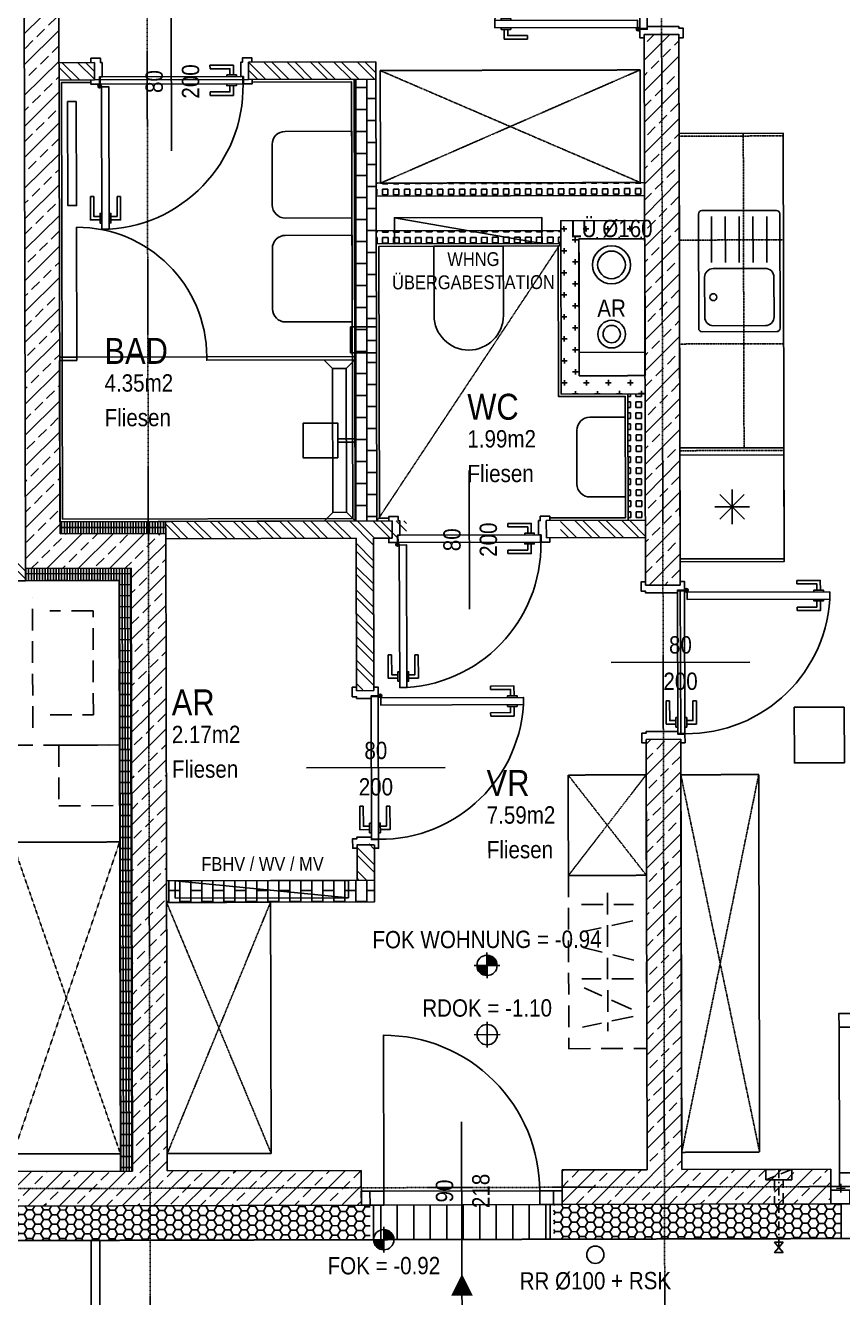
# Model space of a CAD drawing. Header units: millimetres. Extents: x -5498 to 144064, y 340 to 109563.
# Drawn here: x 33140 to 37857, y 61451 to 68796 of the extents above; entities that cross this region are included whole.
import ezdxf
from ezdxf.enums import TextEntityAlignment as Align

# ---------------------------------------------------------------- set-up
doc = ezdxf.new("R2010")
doc.units = ezdxf.units.MM
for name, pattern in [('HIDDEN2', [0.1875, 0.125, -0.0625]), ('STRICHLINIE', [0.75, 0.5, -0.25]), ('STRICHPUNKT', [1, 0.5, -0.25, 0, -0.25])]:
    doc.linetypes.add(name, pattern=pattern)
for name, color, linetype in [('00-WOL-G00-LEG-M0', 22, 'Continuous'), ('00_HLP-G00-LEG-M0', 6, 'Continuous'), ('01-ANS---------M0', 251, 'Continuous'), ('01-ANS-G00-LEG-M0', 251, 'Continuous'), ('01-BFL-G00-LEG-M0', 251, 'Continuous'), ('01-SYM-G00-Leg-M0', 251, 'Continuous'), ('01-TXT---------M0', 251, 'Continuous'), ('01-TXT---------PP', 1, 'Continuous'), ('01-TXT-G00-LEG-M0', 1, 'Continuous'), ('02-ANS-G00-LEG-Rigol', 251, 'Continuous'), ('02-AXO-G00-LEG-M0', 251, 'STRICHPUNKT'), ('02-FIL-G00-LEG-GK', 251, 'Continuous'), ('02-FIL-G00-LEG-LILA', 251, 'Continuous'), ('02-FIL-G00-LEG-ORANGE', 251, 'Continuous'), ('02-FIL-G00-Leg-STB', 251, 'Continuous'), ('02-FLI-G00-LEG-M0', 251, 'Continuous'), ('02-TWA---------M0', 251, 'Continuous'), ('02-TWA-G00-LEG-M0', 251, 'Continuous'), ('02-WDA---------M0', 251, 'Continuous'), ('02-WDA-G00-LEG-M0', 251, 'Continuous'), ('02-ZWA---------M0', 251, 'Continuous'), ('02-ZWA-G00-LEG-M0', 251, 'Continuous'), ('03-HID-G00-LEG-M0', 251, 'HIDDEN2'), ('03-SYM-G00-LEG-M0', 251, 'Continuous'), ('04-HLP---------M0', 251, 'HIDDEN2'), ('04-STO---------M0', 251, 'Continuous'), ('04-SYM---------EP', 251, 'Continuous'), ('04-SYM-G00-LEG-EP', 251, 'Continuous'), ('04-TXT-G00-LEG-POS', 8, 'Continuous'), ('05-STO---------M0', 251, 'Continuous'), ('05-STO--------M0', 251, 'Continuous'), ('05-SYM---------M0', 251, 'Continuous'), ('05-SYM--------M0', 251, 'Continuous'), ('05-SYM-G00-LEG-M0', 251, 'Continuous'), ('05-TXT--------M0', 251, 'Continuous'), ('05-TXT-G00-LEG-M0', 251, 'Continuous'), ('07-SAN---------M0', 251, 'Continuous'), ('07-SAN-G00-LEG-FBHZG-EVERT', 251, 'Continuous'), ('07-SAN-G00-Leg-Küche', 251, 'Continuous'), ('07-SAN-G00-LEG-M0', 251, 'Continuous'), ('07_MOB-G00-LEG-M0', 6, 'HIDDEN2'), ('09-WEG_G00-LEG-M0', 251, 'Continuous')]:
    doc.layers.add(name, color=color, linetype=linetype)
doc.layers.add('00_HLP---------M0', color=251, linetype='Continuous', plot=False)
doc.layers.add('04_HLP---------M0', color=251, linetype='HIDDEN2', plot=False)
doc.styles.add('ARIAL', font='arial.ttf', dxfattribs={"width": 0.85})
doc.linetypes.add('ZICKZACK', pattern='A,0.00254,-5.08,[131,ltypeshp.shx,S=5.08,R=0,X=-5.08,Y=0],-10.16,[131,ltypeshp.shx,S=5.08,R=180,X=5.08,Y=0],-5.08', length=20.32254)
pattern_1 = [(359.70755, (-20078.772, 18756.93), (47.764726, 27.252854), [31.75, -63.5]), (119.70755, (-20078.772, 18756.93), (-47.484027, 27.739039), [31.75, -63.5]), (59.70755, (-20078.772, 18756.93), (0.280699, 54.991893), [-63.5, 31.75])]
pattern_2 = [(90, (-23245.73, -3508.606), (-63.5, 4e-09), []), (180, (-23245.73, -3508.6), (-8e-09, -127), [63.5, -63.5]), (180, (-23245.73, -3445.1), (-8e-09, -127), [-63.5, 63.5])]
pattern_3 = [(90.1423, (31995.2, 67277.07), (-31.7499, -0.07886), [31.75, -31.75]), (180.1423, (31995.2, 67277.07), (0.07886, -31.7499), [31.75, -31.75])]
pattern_4 = [(135.1423, (31995.2, 67277.07), (-67.1844, -67.519), []), (135.1423, (31995.09, 67321.97), (-67.1844, -67.519), [])]
pattern_5 = [(45.1423, (31995.2, 67277.07), (-90.0253, 89.5792), []), (45.1423, (32085, 67277.29), (-90.0253, 89.5792), [63.5, -31.75])]
pattern_6 = [(135, (-23245.73, -3508.61), (-67.35192, -67.35192), []), (135, (-23245.73, -3463.7), (-67.35192, -67.35192), [])]

# ---------------------------------------------------------------- blocks, each defined once
blk = doc.blocks.new('05-TXT')
at = {"layer": '05-TXT--------M0'}
blk.add_line((-0.4, 0), (0.4, 0), dxfattribs=at)
at = {"layer": '05-TXT--------M0', "color": 8, "style": 'ARIAL', "width": 0.85}
blk.add_attdef('BREITE', text='', height=0.1, dxfattribs=at).set_placement((0, 0.05), align=Align.CENTER)
blk.add_attdef('HÖHE', text='', height=0.1, rotation=360, dxfattribs=at).set_placement((0, -0.06), align=Align.TOP_CENTER)
blk = doc.blocks.new('TÜR-80_10er-WAND')
at = {"layer": '00_HLP---------M0'}
for points in [[(-0.3575, 0.027), (-0.3575, 0.083), (-0.2225, 0.083)], [(-0.2225, 0.063), (-0.2225, 0.083)], [(0.4, 0.017), (-0.4, 0.017)], [(-0.375, 0.017), (-0.375, 0.027), (-0.32, 0.027), (-0.32, 0.017)], [(-0.3375, 0.027), (-0.3375, 0.063), (-0.2225, 0.063)], [(-0.375, -0.025), (-0.375, -0.035), (-0.32, -0.035), (-0.32, -0.025)], [(-0.3575, -0.035), (-0.3575, -0.091), (-0.2225, -0.091)], [(-0.3375, -0.035), (-0.3375, -0.071), (-0.2225, -0.071)], [(-0.2225, -0.071), (-0.2225, -0.091)]]:
    blk.add_lwpolyline(points, dxfattribs=at)
blk.add_lwpolyline([(0.4115, -0.025), (-0.4115, -0.025), (-0.4115, -0.025), (-0.4115, 0.017), (0.4115, 0.017)], close=True, dxfattribs=at)
at = {"layer": '02-ZWA---------M0'}
for points in [[(-0.445, 0.1), (-0.445, 0)], [(0.445, 0.1), (0.445, 0)]]:
    blk.add_lwpolyline(points, dxfattribs=at)
at = {"layer": '05-STO--------M0'}
for points in [[(-0.465, 0.1), (-0.465, 0.125), (-0.41, 0.125), (-0.41, 0.1), (-0.4, 0.1), (-0.4, 0.017), (-0.415, 0.017), (-0.415, -0.025), (-0.465, -0.025), (-0.465, 0)], [(0.465, 0.1), (0.465, 0.125), (0.41, 0.125), (0.41, 0.1), (0.4, 0.1), (0.4, 0.017), (0.415, 0.017), (0.415, -0.025), (0.465, -0.025), (0.465, 0)]]:
    blk.add_lwpolyline(points, dxfattribs=at)
at = {"layer": '05-SYM---------M0'}
for points in [[(0.352, -0.8085), (0.296, -0.8085), (0.296, -0.6735)], [(0.316, -0.6735), (0.296, -0.6735)], [(0.352, -0.7885), (0.316, -0.7885), (0.316, -0.6735)], [(0.414, -0.8085), (0.47, -0.8085), (0.47, -0.6735)], [(0.414, -0.7885), (0.45, -0.7885), (0.45, -0.6735)], [(0.45, -0.6735), (0.47, -0.6735)], [(0.362, -0.826), (0.352, -0.826), (0.352, -0.771), (0.362, -0.771)], [(0.404, -0.826), (0.414, -0.826), (0.414, -0.771), (0.404, -0.771)]]:
    blk.add_lwpolyline(points, dxfattribs=at)
at = {"layer": '05-SYM--------M0'}
blk.add_lwpolyline([(0.404, -0.0395), (0.404, -0.8625), (0.404, -0.8625), (0.362, -0.8625), (0.362, -0.0395)], close=True, dxfattribs=at)
for points in [[(0.41, -0.036), (0.42, -0.036)], [(0.415, -0.031), (0.415, -0.041)]]:
    blk.add_lwpolyline(points, dxfattribs=at)
blk.add_circle((0.415, -0.036), 0.01, dxfattribs=at)
blk.add_arc((0.415, -0.036), 0.8282, 176.33088, 266.33088, dxfattribs=at)
blk = doc.blocks.new('TÜR-80_20er-WAND')
at = {"layer": '00_HLP---------M0'}
for points in [[(-0.3575, 0.045), (-0.3575, 0.101), (-0.2225, 0.101)], [(-0.3375, 0.045), (-0.3375, 0.081), (-0.2225, 0.081)], [(-0.2225, 0.081), (-0.2225, 0.101)], [(-0.375, 0.035), (-0.375, 0.045), (-0.32, 0.045), (-0.32, 0.035)], [(0.4, -0.007), (-0.4, -0.007)], [(-0.375, -0.007), (-0.375, -0.017), (-0.32, -0.017), (-0.32, -0.007)], [(-0.3575, -0.017), (-0.3575, -0.073), (-0.2225, -0.073)], [(-0.3375, -0.017), (-0.3375, -0.053), (-0.2225, -0.053)], [(-0.2225, -0.053), (-0.2225, -0.073)]]:
    blk.add_lwpolyline(points, dxfattribs=at)
blk.add_lwpolyline([(0.4115, 0.035), (-0.4115, 0.035), (-0.4115, 0.035), (-0.4115, -0.007), (0.4115, -0.007)], close=True, dxfattribs=at)
at = {"layer": '02-TWA---------M0'}
for points in [[(-0.445, -0.19), (-0.445, 0.01)], [(0.445, -0.19), (0.445, 0.01)]]:
    blk.add_lwpolyline(points, dxfattribs=at)
at = {"layer": '05-STO--------M0'}
for points in [[(-0.465, -0.19), (-0.465, -0.215), (-0.41, -0.215), (-0.41, -0.19), (-0.4, -0.19), (-0.4, -0.007), (-0.415, -0.007), (-0.415, 0.035), (-0.465, 0.035), (-0.465, 0.01)], [(0.465, -0.19), (0.465, -0.215), (0.41, -0.215), (0.41, -0.19), (0.4, -0.19), (0.4, -0.007), (0.415, -0.007), (0.415, 0.035), (0.465, 0.035), (0.465, 0.01)]]:
    blk.add_lwpolyline(points, dxfattribs=at)
at = {"layer": '05-SYM---------M0'}
for points in [[(0.352, 0.8185), (0.296, 0.8185), (0.296, 0.6835)], [(0.362, 0.836), (0.352, 0.836), (0.352, 0.781), (0.362, 0.781)], [(0.404, 0.836), (0.414, 0.836), (0.414, 0.781), (0.404, 0.781)], [(0.414, 0.8185), (0.47, 0.8185), (0.47, 0.6835)], [(0.352, 0.7985), (0.316, 0.7985), (0.316, 0.6835)], [(0.414, 0.7985), (0.45, 0.7985), (0.45, 0.6835)], [(0.316, 0.6835), (0.296, 0.6835)], [(0.45, 0.6835), (0.47, 0.6835)]]:
    blk.add_lwpolyline(points, dxfattribs=at)
at = {"layer": '05-SYM--------M0'}
blk.add_lwpolyline([(0.404, 0.0495), (0.404, 0.8725), (0.404, 0.8725), (0.362, 0.8725), (0.362, 0.0495)], close=True, dxfattribs=at)
for points in [[(0.41, 0.046), (0.42, 0.046)], [(0.415, 0.041), (0.415, 0.051)]]:
    blk.add_lwpolyline(points, dxfattribs=at)
blk.add_circle((0.415, 0.046), 0.01, dxfattribs=at)
blk.add_arc((0.415, 0.046), 0.8282, 93.66912, 183.66912, dxfattribs=at)
blk = doc.blocks.new('01-SQM')
at = {"layer": '01-TXT---------M0', "color": 1, "style": 'ARIAL', "width": 0.85}
blk.add_attdef('ROOM', (0, 0), '', height=0.15, dxfattribs=at)
blk.add_attdef('AREA', text='', height=0.1, dxfattribs=at).set_placement((0, -0.06), align=Align.TOP_LEFT)
at = {"layer": '01-TXT---------PP', "color": 1, "style": 'ARIAL', "width": 0.85}
blk.add_attdef('NR', text='', height=0.15, dxfattribs=at).set_placement((-0.1173, 0), align=Align.RIGHT)
blk.add_attdef('FLOOR', text='', height=0.1, dxfattribs=at).set_placement((0, -0.26), align=Align.TOP_LEFT)
blk = doc.blocks.new('WET_AUSSEN')
at = {"layer": '01-ANS---------M0'}
blk.add_lwpolyline([(0.45, -0.08), (-0.45, -0.08)], dxfattribs=at)
at = {"layer": '02-TWA---------M0'}
for points in [[(-0.58, 0), (-0.58, -0.2)], [(0.58, 0), (0.58, -0.2)]]:
    blk.add_lwpolyline(points, dxfattribs=at)
at = {"layer": '05-STO---------M0'}
for points in [[(-0.53, 0), (-0.58, 0), (-0.58, -0.08), (-0.53, -0.08)], [(-0.53, -0.08), (-0.45, -0.08), (-0.45, 0), (-0.53, 0)], [(0.45, -0.08), (0.53, -0.08), (0.53, 0), (0.45, 0)], [(0.58, 0), (0.53, 0), (0.53, -0.08), (0.58, -0.08)]]:
    blk.add_lwpolyline(points, close=True, dxfattribs=at)
at = {"layer": '05-SYM---------M0'}
blk.add_lwpolyline([(-0.45, -0.08), (-0.45, -0.98, 0.414214), (0.45, -0.08, 1)], format="xyb", dxfattribs=at)
blk = doc.blocks.new('03-rar')
blk.add_circle((0, 0), 0.05)
at = {"layer": '01-TXT---------M0', "color": 8, "style": 'ARIAL', "width": 0.85}
blk.add_attdef('RR', text='', height=0.1, dxfattribs=at).set_placement((0, 0.1), align=Align.CENTER)
blk = doc.blocks.new('FENSTER_204')
at = {"layer": '02-WDA---------M0'}
for points in [[(-2.1, 0), (-2.1, -0.2)], [(-0.06, 0), (-0.06, -0.2)]]:
    blk.add_lwpolyline(points, dxfattribs=at)
at = {"layer": '04-HLP---------M0', "linetype": 'Continuous'}
for points in [[(-0.13, 1.02), (-0.13, 1.1), (-0.05, 1.1), (-0.05, 1.02)], [(-0.13, 0.1), (-0.13, 0.18), (-0.05, 0.18), (-0.05, 0.1)]]:
    blk.add_lwpolyline(points, close=True, dxfattribs=at)
for points in [[(-0.13, 1.02), (-0.13, 0.18)], [(-0.05, 1.02), (-0.05, 0.18)]]:
    blk.add_lwpolyline(points, dxfattribs=at)
at = {"layer": '04-HLP---------M0'}
for points in [[(-0.034, 0.09), (-0.084, 0.09)], [(-0.059, 0.065), (-0.059, 0.115)]]:
    blk.add_lwpolyline(points, dxfattribs=at)
at = {"layer": '04-HLP---------M0', "linetype": 'Continuous'}
blk.add_arc((-0.059, 0.09), 1.01, 89.53543, 180.51619, dxfattribs=at)
at = {"layer": '04-STO---------M0'}
for points in [[(-2.05, 0), (-2.16, 0), (-2.16, 0.08), (-2.05, 0.08)], [(-1.04, 0), (-1.12, 0), (-1.12, 0.08), (-1.04, 0.08)], [(-0.11, 0), (0, 0), (0, 0.08), (-0.11, 0.08)]]:
    blk.add_lwpolyline(points, close=True, dxfattribs=at)
at = {"layer": '04-SYM---------EP'}
for p, q in [((-2.05, 0.08), (-0.01, 0.08)), ((-2.05, 0), (-0.01, 0))]:
    blk.add_line(p, q, dxfattribs=at)
at = {"layer": '04_HLP---------M0'}
for points in [[(-2.03, 1.0745), (-2.03, 1.1545), (-2.11, 1.1545), (-2.11, 1.0745)], [(-2.03, 0.1), (-2.03, 0.18), (-2.11, 0.18), (-2.11, 0.1)]]:
    blk.add_lwpolyline(points, close=True, dxfattribs=at)
for points in [[(-2.11, 1.0745), (-2.11, 0.18)], [(-2.03, 1.0745), (-2.03, 0.18)], [(-2.126, 0.09), (-2.076, 0.09)], [(-2.101, 0.065), (-2.101, 0.115)]]:
    blk.add_lwpolyline(points, dxfattribs=at)
blk.add_arc((-2.101, 0.09), 1.0646, 355.36869, 89.17818, dxfattribs=at)
blk = doc.blocks.new('00-top')
blk.add_lwpolyline([(0, 0, 0, 0.125, 0), (-0.125, 0, 0.125, 0.125, 0)], format="xyseb")
at = {"layer": '01-TXT---------M0', "color": 8, "style": 'ARIAL', "width": 0.85}
for tag, p in [('NUMBER', (-0.3, 0)), ('TOP', (-0.65, 0))]:
    blk.add_attdef(tag, text='', height=0.1, rotation=90, dxfattribs=at).set_placement(p, align=Align.MIDDLE_CENTER)
blk = doc.blocks.new('01-HK1')
for p, q in [((-0.0005, -0.0742), (-0.0005, 0.0742)), ((0.0737, 0), (-0.0747, 0))]:
    blk.add_line(p, q)
blk.add_circle((-0.0005, 0), 0.0586)
for points in [[(-0.0005, 0.0586), (0.0409, 0.0414), (-0.0005, 0)], [(-0.0005, 0), (0.0581, 0), (0.0409, 0.0414)], [(-0.0591, 0), (-0.0419, -0.0414), (-0.0005, 0)], [(-0.0419, -0.0414), (-0.0005, -0.0586), (-0.0005, 0)]]:
    blk.add_solid(points)
at = {"layer": '01-TXT---------M0', "color": 8, "style": 'ARIAL', "width": 0.85}
blk.add_attdef('HEIGHT', text='', height=0.1, dxfattribs=at).set_placement((0, 0.2), align=Align.TOP_CENTER)
blk = doc.blocks.new('GARDEROBE')
for points in [[(-6.0792, -3.1), (-6.5292, -3.1), (-6.5292, -4.1), (-6.0792, -4.1), (-6.0792, -3.1)], [(-6.3042, -3.2), (-6.3042, -4)], [(-6.4542, -3.2678), (-6.1542, -3.2678)], [(-6.1574, -3.3636), (-6.451, -3.4254)], [(-6.1536, -3.5895), (-6.4445, -3.5161)], [(-6.1542, -3.6978), (-6.4542, -3.696)], [(-6.1677, -3.8725), (-6.4408, -3.7484)], [(-6.1574, -3.9142), (-6.451, -3.976)]]:
    blk.add_lwpolyline(points)
blk = doc.blocks.new('BETT_90')
blk.add_lwpolyline([(0, 0.95), (-0.35, 0.95), (-0.35, 1.3), (0, 1.3)], close=True)
at = {"flags": 128}
blk.add_lwpolyline([(-2.1, 0.95), (-2.1, 0), (0, 0), (0, 0.95)], close=True, dxfattribs=at)
for points in [[(-0.5, 0.85), (-0.5, 0.1)], [(-0.4, 0.775), (-0.15, 0.775), (-0.15, 0.175), (-0.4, 0.175)]]:
    blk.add_lwpolyline(points)
blk = doc.blocks.new('07-WC')
blk.add_lwpolyline([(-0.015, -0.2), (-0.415, -0.2, -1), (-0.415, 0.2), (-0.015, 0.2)], format="xyb", close=True)
blk = doc.blocks.new('07-WT-WC')
blk.add_lwpolyline([(1.005, -0.015), (1.005, -0.22, -0.414214), (0.93, -0.295), (0.62, -0.295, -0.414214), (0.545, -0.22), (0.545, -0.015)], format="xyb", close=True)
blk = doc.blocks.new('Kühlschrank')
blk.add_lwpolyline([(-0.3, 0), (0.3, 0), (0.3, -0.6), (-0.3, -0.6)], close=True)
for points in [[(0, -0.2), (0, -0.4)], [(0.0707, -0.2293), (-0.0707, -0.3707)], [(-0.0707, -0.2293), (0.0707, -0.3707)], [(-0.1, -0.3), (0.1, -0.3)]]:
    blk.add_lwpolyline(points)
blk = doc.blocks.new('Spüle')
for points in [[(0.4, -0.02), (-0.26, -0.02, 0.414214), (-0.28, -0.04), (-0.28, -0.47, 0.414214), (-0.26, -0.49), (0.4, -0.49, 0.414214), (0.42, -0.47), (0.42, -0.04, 0.414214)], [(-0.195, -0.055), (0.035, -0.055, -0.414214), (0.085, -0.105), (0.085, -0.405, -0.414214), (0.035, -0.455), (-0.195, -0.455, -0.414214), (-0.245, -0.405), (-0.245, -0.105, -0.414214)]]:
    blk.add_lwpolyline(points, format="xyb", close=True)
for points in [[(0.12, -0.095), (0.385, -0.095)], [(0.12, -0.175), (0.385, -0.175)], [(0.12, -0.255), (0.385, -0.255)], [(0.12, -0.335), (0.385, -0.335)], [(0.12, -0.415), (0.385, -0.415)]]:
    blk.add_lwpolyline(points)
blk.add_circle((-0.08, -0.405), 0.02)
blk = doc.blocks.new('07-WT60')
blk.add_lwpolyline([(-0.015, 0.25), (-0.4, 0.25, 0.414214), (-0.475, 0.175), (-0.475, -0.175, 0.414214), (-0.4, -0.25), (-0.015, -0.25)], format="xyb", close=True)
blk = doc.blocks.new('01-HK2')
for p, q in [((0, -0.098), (0, 0.098)), ((0.098, 0), (-0.098, 0))]:
    blk.add_line(p, q)
blk.add_circle((0, 0), 0.0773)
at = {"layer": '01-TXT---------M0', "color": 8, "style": 'ARIAL', "width": 0.85}
blk.add_attdef('HEIGHT', text='', height=0.1, rotation=360, dxfattribs=at).set_placement((0, 0.132), align=Align.BOTTOM_CENTER)
blk = doc.blocks.new('07_Kemper-ventil')
at = {"layer": '02-TWA---------M0', "linetype": 'HIDDEN2', "ltscale": 0.5}
for points in [[(-0.075, 0), (-0.075, -0.06), (0.075, -0.06), (0.075, 0), (-0.075, 0)], [(-0.025, -0.06), (-0.025, -0.2), (0.025, -0.2), (0.025, -0.06)]]:
    blk.add_lwpolyline(points, close=True, dxfattribs=at)
blk.add_lwpolyline([(-0.075, -0.06), (0.075, 0)], dxfattribs=at)
at = {"layer": '07-SAN---------M0', "linetype": 'STRICHPUNKT', "ltscale": 0.1}
blk.add_lwpolyline([(0, 0), (0, -0.48)], dxfattribs=at)
at = {"layer": '07-SAN---------M0'}
for points in [[(0.025, -0.42), (-0.025, -0.42), (0, -0.45), (0.025, -0.42)], [(0.025, -0.48), (-0.025, -0.48), (0, -0.45), (0.025, -0.48)]]:
    blk.add_lwpolyline(points, close=True, dxfattribs=at)

msp = doc.modelspace()

# ---------------------------------------------------------------- hatches: boundary and pattern name
at = {"layer": '02-ANS-G00-LEG-Rigol'}
h = msp.add_hatch(dxfattribs=at)
h.set_pattern_fill('ANSI31', color=256, scale=30, angle=152.04654, style=0)
h.set_pattern_definition([(90.1423, (47655.15, 67315.96), (-95.2497, -0.2366), [])])
h.paths.add_polyline_path([(35149.1, 61984.9), (35149.6, 61784.9), (36169.6, 61787.4), (36169.1, 61987.4)])
at = {"layer": '02-FIL-G00-LEG-GK'}
h = msp.add_hatch(dxfattribs=at)
h.set_pattern_fill('BRICK', color=256, scale=10, angle=197.04654, style=0)
h.set_pattern_definition(pattern_2)
h.paths.add_polyline_path([(35169.3, 65934.9), (35163, 68484.9), (35038, 68484.6), (35044.3, 65934.6)])
at = {"layer": '02-FIL-G00-LEG-GK', "ltscale": 0.2}
h = msp.add_hatch(dxfattribs=at)
h.set_pattern_fill('SQUARE', color=256, scale=10, angle=197.04654, style=0)
h.set_pattern_definition([(90.1423, (31995.138, 67302.07), (-31.7499, -0.07886), [31.75, -31.75]), (180.1423, (31995.138, 67302.07), (0.07886, -31.7499), [31.75, -31.75])])
h.paths.add_polyline_path([(36714.6, 67813.8), (36714.5, 67888.8), (35164.5, 67884.9), (35164.7, 67809.9)])
h = msp.add_hatch(dxfattribs=at)
h.set_pattern_fill('SQUARE', color=256, scale=10, angle=197.04654, style=0)
h.set_pattern_definition(pattern_3)
h.paths.add_polyline_path([(36230.1, 67612.6), (35165.1, 67609.9), (35165.3, 67534.9), (36230.3, 67537.6)])
h = msp.add_hatch(dxfattribs=at)
h.set_pattern_fill('SQUARE', color=256, scale=10, angle=197.04654, style=0)
h.set_pattern_definition(pattern_3)
h.paths.add_polyline_path([(36717.5, 66668.8), (36617.5, 66668.5), (36619.3, 65938.5), (36719.3, 65938.8)])
at = {"layer": '02-FIL-G00-LEG-GK'}
h = msp.add_hatch(dxfattribs=at)
h.set_pattern_fill('GRATE', color=256, scale=20, angle=197.04654, style=0)
h.set_pattern_definition([(90, (-23245.729, -3508.606), (-15.875, 9e-10), []), (180, (-23245.73, -3508.606), (-4e-09, -63.5), [])])
h.paths.add_polyline_path([(33949.3, 65931.9), (33339.3, 65930.4), (33339.5, 65860.4), (33949.5, 65861.9)])
h = msp.add_hatch(dxfattribs=at)
h.set_pattern_fill('GRATE', color=256, scale=20, angle=197.04654, style=0)
h.set_pattern_definition([(90.1423, (31995.2, 67277.069), (-15.87495, -0.03943), []), (180.1423, (31995.2, 67277.07), (0.1577, -63.4998), [])])
h.paths.add_polyline_path([(33758.6, 62181.4), (33750, 65661.4), (33140, 65659.9), (33140.2, 65589.9), (33680.2, 65591.2), (33688.6, 62181.3)])
h = msp.add_hatch(dxfattribs=at)
h.set_pattern_fill('BRICK', color=256, scale=10, angle=197.04654, style=0)
h.set_pattern_definition(pattern_2)
h.paths.add_polyline_path([(33954.5, 63856.9), (33954.8, 63731.9), (35154.8, 63734.9), (35154.5, 63859.9)])
at = {"layer": '02-FIL-G00-LEG-LILA'}
h = msp.add_hatch(dxfattribs=at)
h.set_pattern_fill('HONEY', color=256, scale=10, angle=107.04654, style=0)
h.set_pattern_definition(pattern_1)
h.paths.add_polyline_path([(37849.1, 61991.6), (37789.1, 61991.4), (36239.1, 61987.6), (36189.1, 61987.5), (36189.6, 61787.5), (37849.6, 61791.6)])
h = msp.add_hatch(dxfattribs=at)
h.set_pattern_fill('HONEY', color=256, scale=10, angle=107.04654, style=0)
h.set_pattern_definition(pattern_1)
h.paths.add_polyline_path([(35129.1, 61984.8), (35079.1, 61984.7), (32799.1, 61979), (32739.1, 61978.9), (32739.6, 61778.9), (35129.6, 61784.8)])
at = {"layer": '02-FIL-G00-LEG-ORANGE'}
h = msp.add_hatch(dxfattribs=at)
h.set_pattern_fill('ANSI32', color=256, scale=10, angle=197.04654, style=0)
h.set_pattern_definition(pattern_6)
h.paths.add_polyline_path([(33537.7, 68580.9), (33332.7, 68580.4), (33333, 68480.4), (33538, 68480.9)])
h = msp.add_hatch(dxfattribs=at)
h.set_pattern_fill('ANSI32', color=256, scale=10, angle=197.04654, style=0)
h.set_pattern_definition(pattern_6)
h.paths.add_polyline_path([(35162.7, 68584.9), (34427.7, 68583.1), (34428, 68483.1), (35163, 68484.9)])
h = msp.add_hatch(dxfattribs=at)
h.set_pattern_fill('CROSS', color=256, scale=10, angle=197.04654, style=0)
h.set_pattern_definition([(90.1423, (31995.2, 67277.07), (-63.6575, 63.3421), [31.75, -95.25]), (180.1423, (32011.035, 67292.983), (-63.3421, -63.6575), [31.75, -95.25])])
h.paths.add_polyline_path([(36717.2, 66773.8), (36337.2, 66772.9), (36335.3, 67562.8), (36715.3, 67563.8), (36715, 67668.8), (36230, 67667.6), (36232.5, 66667.6), (36717.5, 66668.8)])
h = msp.add_hatch(dxfattribs=at)
h.set_pattern_fill('ANSI32', color=256, scale=10, angle=197.04654, style=0)
h.set_pattern_definition(pattern_6)
h.paths.add_polyline_path([(35339.3, 65935.4), (33949.3, 65931.9), (33949.5, 65861.9), (33949.6, 65831.9), (35049.6, 65834.7), (35051.7, 64959.7), (35151.7, 64959.9), (35149.6, 65834.9), (35339.6, 65835.4)])
h = msp.add_hatch(dxfattribs=at)
h.set_pattern_fill('ANSI32', color=256, scale=10, angle=197.04654, style=0)
h.set_pattern_definition(pattern_4)
h.paths.add_polyline_path([(36719.6, 65838.8), (36719.3, 65938.8), (36229.3, 65937.6), (36229.6, 65837.6)])
h = msp.add_hatch(dxfattribs=at)
h.set_pattern_fill('ANSI32', color=256, scale=10, angle=197.04654, style=0)
h.set_pattern_definition(pattern_4)
h.paths.add_polyline_path([(33140, 65659.9), (33139.9, 65689.9), (31064.9, 65684.8), (31065.2, 65584.8), (33140.2, 65589.9)])
h = msp.add_hatch(dxfattribs=at)
h.set_pattern_fill('ANSI32', color=256, scale=10, angle=197.04654, style=0)
h.set_pattern_definition(pattern_6)
h.paths.add_polyline_path([(35153.9, 64069.9), (35053.9, 64069.7), (35054.5, 63859.7), (35154.5, 63859.9)])
at = {"layer": '02-FIL-G00-Leg-STB'}
h = msp.add_hatch(dxfattribs=at)
h.set_pattern_fill('ANSI33', color=256, scale=20, angle=107.04654, style=0)
h.set_pattern_definition([(44.70755, (-20078.77, 18756.93), (-89.34302, 90.25976), []), (44.70755, (-19988.97, 18756.47), (-89.34302, 90.25976), [63.5, -31.75])])
h.paths.add_polyline_path([(32352.8, 72578), (32353, 72498), (32353.3, 72378), (33123.3, 72379.9), (33140, 65659.9), (33750, 65661.4), (33758.6, 62181.4), (32798.6, 62179), (32799.1, 61979), (35079.1, 61984.7), (35078.6, 62184.7), (33958.6, 62181.9), (33949.5, 65861.9), (33339.5, 65860.4), (33323.3, 72380.4), (33993.3, 72382), (33992.8, 72582)])
h = msp.add_hatch(dxfattribs=at)
h.set_pattern_fill('ANSI33', color=256, scale=20, angle=107.04654, style=0)
h.set_pattern_definition(pattern_5)
h.paths.add_polyline_path([(36912.3, 68744.3), (36712.3, 68743.8), (36720.2, 65563.8), (36920.2, 65564.3)])
h = msp.add_hatch(dxfattribs=at)
h.set_pattern_fill('ANSI33', color=256, scale=20, angle=107.04654, style=0)
h.set_pattern_definition(pattern_5)
h.paths.add_polyline_path([(36922.4, 64674.3), (36722.4, 64673.8), (36728.6, 62188.8), (36238.6, 62187.6), (36239.1, 61987.6), (37789.1, 61991.4), (37788.9, 62071.4), (37788.6, 62191.4), (36928.6, 62189.3)])

# ---------------------------------------------------------------- linework, layer by layer
at = {"layer": '00-WOL-G00-LEG-M0', "linetype": 'ZICKZACK', "ltscale": 0.005}
msp.add_lwpolyline([(37866.8, 64859.5), (37578.2, 64858.8), (37579, 64537.7), (37867.6, 64538.4)], close=True, dxfattribs=at)
at = {"layer": '00_HLP-G00-LEG-M0'}
for centre, radius in [((36523.1, 67413.3), 110), ((36524.1, 67013.3), 80)]:
    msp.add_circle(centre, radius, dxfattribs=at)
at = {"layer": '01-ANS-G00-LEG-M0'}
for points in [[(33538, 68480.9), (34428, 68483.1)], [(36920.3, 65534.3), (36922.4, 64704.3)]]:
    msp.add_lwpolyline(points, dxfattribs=at)
for points in [[(36336.9, 66907.9), (36335.3, 67562.8), (36715.3, 67563.8), (36716.9, 66908.8), (36336.9, 66907.9)], [(35166.9, 66904.9), (35016.9, 66904.6), (35016.5, 67054.6), (35166.5, 67054.9)]]:
    msp.add_lwpolyline(points, close=True, dxfattribs=at)
at = {"layer": '01-BFL-G00-LEG-M0', "linetype": 'STRICHLINIE'}
msp.add_lwpolyline([(49416.9, 47161.4), (19277.4, 47161.4), (19303, 56514.4), (19329.6, 61745.6), (49471.2, 61820.5), (49416.9, 56594.6), (49416.9, 47161.4)], close=True, dxfattribs=at)
at = {"layer": '02-ANS-G00-LEG-Rigol'}
msp.add_lwpolyline([(35149.1, 61984.9), (35149.6, 61784.9), (36169.6, 61787.4), (36169.1, 61987.4)], close=True, dxfattribs=at)
at = {"layer": '02-AXO-G00-LEG-M0'}
for points in [[(33865.1, 59581.7), (33822.4, 76781.6)], [(36835.1, 59589.1), (36792.4, 76789)], [(19031.2, 62044.9), (47008.1, 62114.3), (47008.1, 62114.3)]]:
    msp.add_lwpolyline(points, dxfattribs=at)
at = {"layer": '02-FLI-G00-LEG-M0'}
for points in [[(33518, 68465.9), (33348, 68465.4), (33354.3, 65945.4), (35029.3, 65949.6), (35023, 68469.6), (34448, 68468.2)], [(36166.8, 65952.4), (36604.3, 65953.5), (36602.5, 66653.5), (36217.5, 66652.6), (36215.4, 67522.6), (35180.4, 67520), (35184.3, 65950), (35236.8, 65950.1)]]:
    msp.add_lwpolyline(points, dxfattribs=at)
at = {"layer": '02-TWA-G00-LEG-M0'}
for p, q in [((33123.3, 72379.9), (33140, 65659.9)), ((33323.3, 72380.4), (33339.5, 65860.4)), ((36712.3, 68743.8), (36720.2, 65563.8)), ((36912.3, 68744.3), (36920.2, 65564.3)), ((33949.5, 65861.9), (33958.6, 62181.9)), ((33750, 65661.4), (33758.6, 62181.4)), ((36722.4, 64673.8), (36728.6, 62188.8)), ((36922.4, 64674.3), (36928.6, 62189.3)), ((32798.6, 62179), (33758.6, 62181.4)), ((33958.6, 62181.9), (35078.6, 62184.7)), ((36238.6, 62187.6), (36728.6, 62188.8)), ((36928.6, 62189.3), (37788.6, 62191.4)), ((36239.1, 61987.6), (37789.1, 61991.4)), ((32799.1, 61979), (35079.1, 61984.7))]:
    msp.add_line(p, q, dxfattribs=at)
for points in [[(33339.5, 65860.4), (33949.5, 65861.9)], [(33140, 65659.9), (33750, 65661.4)], [(37789.1, 61991.4), (37788.6, 62191.4)]]:
    msp.add_lwpolyline(points, dxfattribs=at)
at = {"layer": '02-WDA-G00-LEG-M0'}
for p, q in [((32729.6, 61778.9), (35149.6, 61784.9)), ((36169.6, 61787.4), (37859.6, 61791.6))]:
    msp.add_line(p, q, dxfattribs=at)
for points in [[(35149.1, 61984.9), (35149.6, 61784.9)], [(36169.1, 61987.4), (36169.6, 61787.4)]]:
    msp.add_lwpolyline(points, dxfattribs=at)
at = {"layer": '02-ZWA-G00-LEG-M0'}
for p, q in [((34428, 68483.1), (35163, 68484.9)), ((35038, 68484.6), (35044.3, 65934.6)), ((35256.8, 65935.2), (33339.3, 65930.4)), ((36719.3, 65938.8), (36146.8, 65937.4)), ((35049.6, 65834.7), (33949.6, 65831.9)), ((35049.6, 65834.7), (35051.7, 64954.7)), ((35257.1, 65835.2), (35149.6, 65834.9)), ((35149.6, 65834.9), (35151.7, 64954.9)), ((36719.6, 65838.8), (36147.1, 65837.4)), ((33680.2, 65591.2), (33688.6, 62181.3)), ((35054.5, 63859.7), (35054, 64064.7)), ((33954.5, 63856.9), (35154.5, 63859.9))]:
    msp.add_line(p, q, dxfattribs=at)
for points in [[(33332.7, 68580.4), (33537.7, 68580.9)], [(34427.7, 68583.1), (35162.7, 68584.9)], [(35162.7, 68584.9), (35169.3, 65934.9)], [(33333, 68480.4), (33538, 68480.9)], [(36714.5, 67888.8), (35164.5, 67884.9)], [(36714.6, 67813.8), (35164.7, 67809.9)], [(36715, 67668.8), (36230, 67667.6), (36232.5, 66667.6), (36717.5, 66668.8)], [(36230.1, 67612.6), (35165.1, 67609.9)], [(36230.3, 67537.6), (35165.3, 67534.9)], [(36715.3, 67563.8), (36335.3, 67562.8), (36337.2, 66772.9), (36717.2, 66773.8)], [(36617.5, 66668.5), (36619.3, 65938.5)], [(33949.5, 65861.9), (33949.3, 65931.9)], [(31065.2, 65584.8), (33140.2, 65589.9)], [(33140, 65659.9), (33140.2, 65589.9)], [(33680.2, 65591.2), (33140.2, 65589.9), (33140.2, 65589.9)], [(33954.8, 63731.9), (35154.8, 63734.9), (35154, 64064.9)]]:
    msp.add_lwpolyline(points, dxfattribs=at)
at = {"layer": '03-HID-G00-LEG-M0'}
for points in [[(35169.3, 65934.9), (36230.3, 67537.6)], [(36337.2, 66772.9), (36717.2, 66773.8), (36715.3, 67563.8), (36335.3, 67562.8), (36337.2, 66772.9)]]:
    msp.add_lwpolyline(points, dxfattribs=at)
at = {"layer": '04-TXT-G00-LEG-POS'}
msp.add_lwpolyline([(35659.9, 61666.2), (35661, 61213.2)], dxfattribs=at)
at = {"layer": '07-SAN-G00-LEG-FBHZG-EVERT'}
for points in [[(35270.3, 67535.2), (35270, 67685.2), (36120, 67687.3), (36120.3, 67537.3)], [(34004.7, 63757), (34004.5, 63857), (35004.5, 63859.5), (35004.7, 63759.5)]]:
    msp.add_lwpolyline(points, close=True, dxfattribs=at)
for points in [[(36120.3, 67537.3), (35270, 67685.2)], [(34004.5, 63857), (35004.7, 63759.5)]]:
    msp.add_lwpolyline(points, dxfattribs=at)
at = {"layer": '07-SAN-G00-Leg-Küche'}
msp.add_lwpolyline([(36918.3, 66356.3), (37518.3, 66357.8)], dxfattribs=at)
at = {"layer": '07-SAN-G00-LEG-M0'}
for points in [[(33433.3, 68356), (33383.3, 68355.9), (33384.8, 67755.9), (33434.8, 67756), (33433.3, 68356)], [(36919.9, 65699.3), (37519.9, 65700.8), (37513.8, 68173.8), (36913.8, 68172.3)], [(34912.1, 66814.3), (34992.1, 66814.5), (34994.2, 65984.5), (34914.2, 65984.3), (34912.1, 66814.3)], [(34943.4, 66299.4), (34942.9, 66499.4), (34742.9, 66498.9), (34743.4, 66298.9)], [(35043.2, 66389.6), (34943.2, 66389.4), (34943.1, 66409.4), (35043.1, 66409.6)]]:
    msp.add_lwpolyline(points, close=True, dxfattribs=at)
at = {"layer": '07-SAN-G00-LEG-M0', "linetype": 'HIDDEN2', "ltscale": 0.5}
for points in [[(37288.3, 66357.2), (37283.8, 68173.2)], [(36913.8, 68156.3), (37513.8, 68157.8)], [(36915.3, 67556.3), (37515.3, 67557.8)], [(36916.8, 66956.3), (37516.8, 66957.8)], [(36918.3, 66340.3), (37518.3, 66341.8)]]:
    msp.add_lwpolyline(points, dxfattribs=at)
at = {"layer": '07-SAN-G00-LEG-M0'}
for points in [[(34187, 66882.5), (33437, 66880.6), (33435.1, 67630.6)], [(33437, 66880.6), (33337, 66880.4)], [(33437, 66860.6), (33337, 66860.4), (33339.3, 65930.4), (35044.3, 65934.6), (35042, 66864.6), (34187, 66862.5)], [(33437, 66880.6), (33437, 66860.6)], [(35042, 66864.6), (34187, 66862.5), (34187, 66882.5), (35041.9, 66884.6)], [(34862, 66864.2), (34912.1, 66814.3)], [(35042, 66864.6), (34992.1, 66814.5)], [(34914.2, 65984.3), (34864.3, 65934.2)], [(34994.2, 65984.5), (35044.3, 65934.6)]]:
    msp.add_lwpolyline(points, dxfattribs=at)
msp.add_arc((33437, 66880.6), 750, 0.1423, 90.1423, dxfattribs=at)
at = {"layer": '07_MOB-G00-LEG-M0'}
for points in [[(35189.5, 67885), (36689.5, 67888.7), (36687.8, 68538.7), (35187.9, 68535), (35189.5, 67885)], [(36723, 64468.8), (36273, 64467.7), (36274.4, 63887.7), (36724.4, 63888.8)], [(37373, 64470.4), (36923, 64469.3), (36928.4, 62289.3), (37378.4, 62290.4)], [(33688.4, 62281.3), (33068.4, 62279.7), (33063.9, 64079.7), (33683.9, 64081.3)], [(33954.8, 63731.9), (34554.8, 63733.4), (34558.4, 62283.4), (33958.4, 62281.9)]]:
    msp.add_lwpolyline(points, close=True, dxfattribs=at)
for points in [[(35187.9, 68535), (36689.5, 67888.7)], [(35189.5, 67885), (36687.8, 68538.7)], [(36273, 64467.7), (36724.4, 63888.8)], [(36274.4, 63887.7), (36723, 64468.8)], [(37378.4, 62290.4), (36923, 64469.3)], [(36928.4, 62289.3), (37373, 64470.4)], [(33688.4, 62281.3), (33063.9, 64079.7)], [(33683.9, 64081.3), (33068.4, 62279.7)], [(33954.8, 63731.9), (34558.4, 62283.4)], [(33958.4, 62281.9), (34554.8, 63733.4)]]:
    msp.add_lwpolyline(points, dxfattribs=at)
at = {"layer": '09-WEG_G00-LEG-M0'}
for p, q in [((33518.6, 61780.8), (33527.4, 58230.8)), ((33568.6, 61780.9), (33577.4, 58231))]:
    msp.add_line(p, q, dxfattribs=at)

# ---------------------------------------------------------------- block references
at = {"layer": '01-SYM-G00-Leg-M0', "xscale": 999.9999999999995, "yscale": 999.9999999999995, "zscale": 999.9999999999995, "rotation": 0.1423037047575852}
msp.add_blockref('01-HK1', (35804.9, 63368.7), dxfattribs=at).add_auto_attribs({'HEIGHT': 'FOK WOHNUNG = -0.94'})
at = {"layer": '01-SYM-G00-Leg-M0'}
ref = msp.add_blockref('01-HK2', (35805.4, 62968.7), dxfattribs=dict(at, xscale=757.5757580624572, yscale=757.5757580613002, zscale=757.5757580681657, rotation=0.0691808151791106))
ref.add_attrib('HEIGHT', 'RDOK = -1.10', dxfattribs={"layer": '01-TXT---------M0', "color": 8, "height": 100, "rotation": 0.06918, "style": 'ARIAL', "width": 0.85}).set_placement((35805.3, 63042.9), align=Align.BOTTOM_CENTER)
ref = msp.add_blockref('01-HK1', (35208.8, 61785), dxfattribs=dict(at, xscale=999.9999999999995, yscale=999.9999999999995, zscale=999.9999999999995, rotation=0.1423037047575852))
ref.add_attrib('HEIGHT', 'FOK = -0.92', dxfattribs={"layer": '01-TXT---------M0', "color": 8, "height": 100, "rotation": 0.1423, "style": 'ARIAL', "width": 0.85}).set_placement((35209.1, 61685), align=Align.TOP_CENTER)
ref = msp.add_blockref('00-top', (35660.1, 61586.2), dxfattribs=dict(at, xscale=999.9999999999995, yscale=999.9999999999995, zscale=999.9999999999995, rotation=90.00004127093081))
ref.add_attrib('TOP', 'TOP 3', dxfattribs={"layer": '01-TXT---------M0', "color": 8, "height": 100, "rotation": 180.00004, "style": 'ARIAL', "text_generation_flag": 6, "width": 0.85}).set_placement((35659.1, 61336.2), align=Align.MIDDLE_CENTER)
at = {"layer": '01-TXT-G00-LEG-M0', "xscale": 999.9999999999995, "yscale": 999.9999999999995, "zscale": 999.9999999999995, "rotation": 0.1423037157722268}
for p, values in [((33596.3, 66841), {'ROOM': 'BAD', 'AREA': '4.35m2', 'FLOOR': 'Fliesen'}), ((35690.8, 66518.5), {'ROOM': 'WC', 'AREA': '1.99m2', 'FLOOR': 'Fliesen'}), ((33984.7, 64811.7), {'ROOM': 'AR', 'AREA': '2.17m2', 'FLOOR': 'Fliesen'}), ((35802.5, 64346.5), {'ROOM': 'VR', 'AREA': '7.59m2', 'FLOOR': 'Fliesen'})]:
    msp.add_blockref('01-SQM', p, dxfattribs=at).add_auto_attribs(values)
at = {"layer": '03-SYM-G00-LEG-M0'}
ref = msp.add_blockref('03-rar', (36523.1, 67413.3), dxfattribs=dict(at, xscale=1600.000000298865, yscale=1600.000000298865, zscale=1600.000000298865, rotation=0.142303725039599))
ref.add_attrib('RR', 'LÜ %%C160', dxfattribs={"layer": '01-TXT---------M0', "color": 8, "height": 100, "rotation": 0.1423, "style": 'ARIAL', "width": 0.85}).set_placement((36522.7, 67573.3), align=Align.CENTER)
at = {"layer": '03-SYM-G00-LEG-M0', "xscale": 999.9999999999995, "yscale": 999.9999999999995, "zscale": 999.9999999999995, "rotation": 0.1423037246458205}
msp.add_blockref('03-rar', (36524.1, 67013.3), dxfattribs=at).add_auto_attribs({'RR': 'AR'})
at = {"layer": '03-SYM-G00-LEG-M0'}
ref = msp.add_blockref('03-rar', (36429.8, 61698.1), dxfattribs=dict(at, xscale=999.9999999999995, yscale=999.9999999999995, zscale=999.9999999999995, rotation=0.1423037242466501))
ref.add_attrib('RR', 'RR %%c100 + RSK', dxfattribs={"layer": '01-TXT---------M0', "color": 8, "height": 100, "rotation": 0.1423, "style": 'ARIAL', "width": 0.85}).set_placement((36430.3, 61498.1), align=Align.CENTER)
at = {"layer": '04-SYM-G00-LEG-EP', "xscale": -999.9999999999995, "yscale": 999.9999999999995, "zscale": 999.9999999999995, "rotation": 0.1423038021880174}
msp.add_blockref('FENSTER_204', (37789.1, 61991.4), dxfattribs=at)
at = {"layer": '05-SYM-G00-LEG-M0', "yscale": 999.9999999999995, "zscale": 999.9999999999995}
for name, p, xscale, rotation in [('TÜR-80_20er-WAND', (36721.2, 69188.8), -999.9999999999995, 90.14230378923327), ('TÜR-80_10er-WAND', (33983, 68482), -999.9999999999995, 0.1423045385127786), ('TÜR-80_10er-WAND', (35702.1, 65836.3), -999.9999999999995, 0.1423044098369086), ('TÜR-80_20er-WAND', (36911.3, 65119.3), -999.9999999999995, 270.1423037381804), ('TÜR-80_10er-WAND', (35152.8, 64509.9), 999.9999999999995, 90.14230278432917), ('WET_AUSSEN', (35659.1, 61986.2), -999.9999999999995, 180.1423036965548)]:
    msp.add_blockref(name, p, dxfattribs=dict(at, xscale=xscale, rotation=rotation))
at = {"layer": '05-TXT-G00-LEG-M0', "xscale": 999.9999999999995, "yscale": 999.9999999999995, "zscale": 999.9999999999995}
for p, rotation, values in [((33983, 68472), 90.14230369822641, {'BREITE': '80', 'HÖHE': '200'}), ((35702.1, 65826.3), 90.1423036969428, {'BREITE': '80', 'HÖHE': '200'}), ((36921.3, 65119.3), 0.1423037032643547, {'BREITE': '80', 'HÖHE': '200'}), ((35162.8, 64509.9), 0.1423037032643547, {'BREITE': '80', 'HÖHE': '200'}), ((35658.9, 62066.2), 90.14230370827885, {'BREITE': '90', 'HÖHE': '218'})]:
    msp.add_blockref('05-TXT', p, dxfattribs=dict(at, rotation=rotation)).add_auto_attribs(values)
at = {"layer": '07-SAN-G00-Leg-Küche', "xscale": -999.9999999999995, "yscale": 999.9999999999995, "zscale": 999.9999999999995}
for name, p, rotation in [('Spüle', (37515.9, 67307.8), 270.14230369233), ('Kühlschrank', (37519.1, 66016.8), 270.1423037553114)]:
    msp.add_blockref(name, p, dxfattribs=dict(at, rotation=rotation))
at = {"layer": '07-SAN-G00-LEG-M0', "yscale": 999.9999999999995, "zscale": 999.9999999999995}
for name, p, xscale, rotation in [('07-WT60', (35039.3, 67934.6), -999.9999999999995, 180.1423036861113), ('07-WT60', (35040.8, 67334.6), -999.9999999999995, 180.1423036861113), ('07-WC', (35697.8, 67536.3), 999.9999999999995, 90.14230370258845), ('07-WT-WC', (36620.3, 65528.6), -999.9999999999995, 270.1423037232133), ('07_Kemper-ventil', (37488.6, 62190.7), 999.9999999999995, 0.1423037747770096)]:
    msp.add_blockref(name, p, dxfattribs=dict(at, xscale=xscale, rotation=rotation))
at = {"layer": '07_MOB-G00-LEG-M0', "yscale": 999.9999999999995, "zscale": 999.9999999999995}
for name, p, xscale, rotation in [('BETT_90', (33680.2, 65591.2), -999.9999999999995, 180.1423037944659), ('GARDEROBE', (42795.9, 67003.9), 999.9999999999995, 0.1423036883686199)]:
    msp.add_blockref(name, p, dxfattribs=dict(at, xscale=xscale, rotation=rotation))

# ---------------------------------------------------------------- texts
at = {"layer": '07-SAN-G00-LEG-FBHZG-EVERT', "char_height": 80, "rotation": 0.1423, "style": 'ARIAL'}
for s, insert, width, attachment_point in [('WHNG ÜBERGABESTATION', (35725.7, 67486.3), 965.1, 2), ('FBHV / WV / MV', (34508.8, 63913.4), 1165, 8)]:
    msp.add_mtext(s, dxfattribs=dict(at, insert=insert, width=width, attachment_point=attachment_point))

doc.saveas('drawing.dxf')
